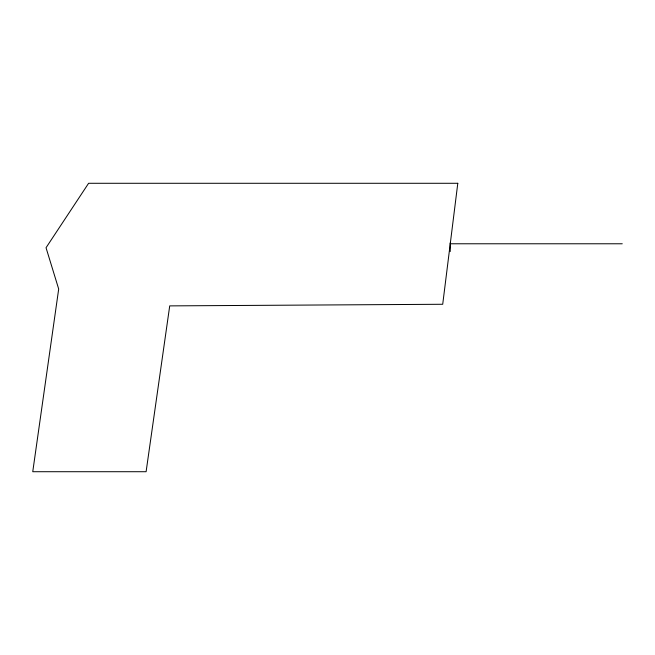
<?xml version="1.0" encoding="UTF-8"?>
<svg xmlns="http://www.w3.org/2000/svg" width="655" height="655" viewBox="0 0 655 655"><rect width="100%" height="100%" fill="white"/><g stroke="black" fill="none" stroke-linecap="round" stroke-linejoin="round"><path stroke-width="0.98" d="M450.255 251.495L450.255 242.817M450.255 243.775L622.25 243.775M457.796 183.285L442.714 304.272L169.719 305.885L146.106 471.715L32.75 471.715L58.688 289.011L46.038 247.729L88.605 183.285L457.796 183.285"/></g></svg>
